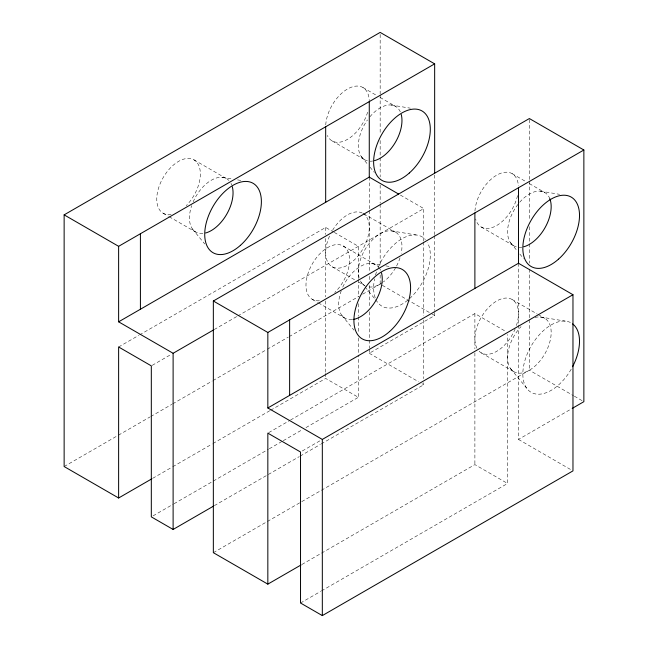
<?xml version="1.0" encoding="UTF-8"?>
<svg xmlns="http://www.w3.org/2000/svg" width="648" height="648" viewBox="0 0 648 648"><rect width="100%" height="100%" fill="white"/><g stroke="black" fill="none" stroke-linecap="round" stroke-linejoin="round"><path stroke-width="0.49" stroke-dasharray="3.24 2.43" d="M118.624 346.988L138.713 335.389M139.587 334.886L325.677 227.448L333.42 231.919M152.191 365.359L171.412 354.262M214.221 329.549L236.933 316.435M237.808 315.932L423.76 208.575L423.76 240.967M64.136 466.536L117.531 435.707M118.414 435.197L149.923 417.004M150.806 416.502L171.809 404.368M172.692 403.866L212.082 381.121M212.957 380.611L266.36 349.782M267.235 349.28L288.247 337.146M289.121 336.644L359.162 296.209M362.661 294.184L380.165 284.075L431.195 313.535M152.693 478.321L171.914 467.224M172.789 466.722L212.107 444.026M212.973 443.524L269.762 410.735M270.637 410.233L325.677 378.448L358.376 397.329L358.376 355.047M369.271 349.231L369.271 353.281L434.654 315.536L434.654 311.494M268.701 432.629L289.672 420.528M290.547 420.025L474.887 313.591L505.861 331.476M153.066 515.865L173.154 504.257M174.029 503.755L268.385 449.283M269.26 448.781L282.366 441.207M283.241 440.705L302.462 429.608M305.953 427.591L358.376 397.329M302.276 451L320.622 440.413M214.302 505.675L299.311 456.597M300.186 456.087L320.347 444.447M321.222 443.945L423.76 384.742L423.76 382.717M213.346 552.679L529.375 370.219L573.488 395.685M301.903 564.473L474.887 464.6L507.587 483.473L507.587 334.481M518.481 325.021L518.481 439.433L571.666 408.726M300.526 603.013L320.622 591.413M321.489 590.911L507.587 483.473M391.068 104.984L410.346 108.184M540.278 191.128L559.556 194.327M222.151 177.333L231.79 178.937M237.573 179.893L242.393 180.695M391.068 230.818L416.129 234.973M371.361 263.485L381.964 265.243M385.819 265.882L389.675 266.522M540.278 316.961L565.34 321.125M362.888 87.496L376.65 95.45M380.093 97.435L395.58 106.377M512.098 173.648L525.86 181.594M529.303 183.578L544.79 192.521M332.068 140.891L364.759 159.764M481.27 227.035L513.969 245.908M400.407 195.089L423.76 208.575M363.747 213.832L395.58 232.211M512.098 299.481L537.046 313.891M537.905 314.385L544.79 318.354M334.287 232.413L358.376 246.321L358.376 278.535M193.971 159.853L226.662 178.735M343.181 245.997L375.872 264.878M432.062 314.037L434.654 315.536M574.355 396.187L583.864 401.679M332.068 266.725L355.29 280.139M358.733 282.123L364.759 285.598A30.82 17.796 -60 0 1 360.418 280.949M481.27 352.868L513.969 371.75M163.15 213.241L168.31 216.221M169.168 216.724L195.842 232.122M312.36 299.392L317.52 302.373M318.379 302.867L345.052 318.265M369.271 353.281L418.568 381.745M422.026 383.746L423.76 384.742M518.481 439.433L571.236 469.889M510.503 242.692L517.331 251.003M519.809 254.024L523.535 258.552M361.292 156.549L367.497 164.098M369.984 167.119L374.325 172.4M510.503 368.534L526.638 388.16M361.292 282.39L364.395 286.165M365.018 286.918L374.941 298.995M375.565 299.749L377.428 302.017A40.071 23.134 -60 0 0 415.206 292.766A40.071 23.134 -60 0 0 427.486 242.546M341.585 315.05L353.994 330.148M192.375 228.906L204.784 244.004M529.375 119.556L529.375 180.201M529.375 181.213L529.375 220.628M529.375 226.695L529.375 242.87M529.375 243.875L529.375 263.08M529.375 269.147L529.375 318.67M529.375 319.683L529.375 370.219M518.481 263.258L518.481 324.008M474.887 313.591L474.887 348.827M474.887 352.852L474.887 464.6M434.654 175.041L434.654 234.673M434.654 235.686L434.654 310.481M423.76 241.979L423.76 315.892M423.76 319.942L423.76 378.667M380.165 34.425L380.165 94.057M380.165 95.07L380.165 134.484M380.165 140.551L380.165 156.719M380.165 157.731L380.165 176.936M380.165 185.02L380.165 203.213M380.165 204.225L380.165 265.882M380.165 274.979L380.165 284.075M369.271 177.115L369.271 209.515M369.271 210.527L369.271 272.29M369.271 276.34L369.271 281.402M369.271 285.452L369.271 307.719M369.271 311.769L369.271 339.106M369.271 340.119L369.271 348.219M358.376 279.547L358.376 296.654M358.376 303.701L358.376 315.787M358.376 316.791L358.376 332.902M358.376 337.932L358.376 354.043M325.677 227.448L325.677 234.495M325.677 238.521L325.677 296.906M325.677 300.939L325.677 372.414M325.677 373.418L325.677 378.448M362.888 213.338A30.82 17.796 -60 0 1 363.544 247.755A30.82 17.796 -60 0 1 333.469 267.397A30.82 17.796 -60 0 1 330.18 234.698M332.57 230.275A30.82 17.796 -60 0 1 362.062 212.909M325.742 124.87A30.82 17.796 -60 0 1 347.887 88.792A30.82 17.796 -60 0 1 369.255 100.683M367.61 112.201A30.82 17.796 -60 0 1 347.474 139.361A30.82 17.796 -60 0 1 327.337 135.448M171.113 214.504A30.82 17.796 -60 0 1 161.028 181.715A30.82 17.796 -60 0 1 195.947 161.336A30.82 17.796 -60 0 1 186.235 205.675M378.124 267.575A40.071 23.134 -60 0 1 425.38 239.549M375.216 297.732A40.071 23.134 -60 0 1 374.593 278.826M375.508 275.044A40.071 23.134 -60 0 1 377.428 269.301M359.114 277.579A30.82 17.796 -60 0 1 380.165 233.742A30.82 17.796 -60 0 1 401.225 253.263M400.019 257.839A30.82 17.796 -60 0 1 396.552 266.045M395.58 267.802A30.82 17.796 -60 0 1 383.422 281.912M382.604 282.512A30.82 17.796 -60 0 1 365.577 286.027M369.887 116.81A30.82 17.796 -60 0 1 400.302 111.812M372.721 161.02A30.82 17.796 -60 0 1 370.097 161.206M367.359 160.826A30.82 17.796 -60 0 1 367.473 119.937M193.128 201.917A30.82 17.796 -60 0 1 228.89 180.452M231.004 183.376A30.82 17.796 -60 0 1 231.733 184.996M202.913 233.491A30.82 17.796 -60 0 1 191.711 205.57M474.952 211.013A30.82 17.796 -60 0 1 496.684 175.171A30.82 17.796 -60 0 1 518.416 185.919M517.541 195.599A30.82 17.796 -60 0 1 496.328 225.707A30.82 17.796 -60 0 1 475.632 219.008M571.212 369.206A40.071 23.134 -60 0 1 531.141 392.34A40.071 23.134 -60 0 1 531.141 346.064A40.071 23.134 -60 0 1 571.212 322.931M519.736 202.217A30.82 17.796 -60 0 1 549.86 198.79M521.932 247.172A30.82 17.796 -60 0 1 507.7 234.333A30.82 17.796 -60 0 1 517.874 204.484M535.021 317.488A30.82 17.796 -60 0 1 547.763 347.96A30.82 17.796 -60 0 1 512.681 370.867A30.82 17.796 -60 0 1 521.041 326.616M476.936 348.219A30.82 17.796 -60 0 1 496.927 300.875A30.82 17.796 -60 0 1 516.229 326.033M515.201 328.771A30.82 17.796 -60 0 1 478.402 350.43M319.432 300.761A30.82 17.796 -60 0 1 310.773 266.749A30.82 17.796 -60 0 1 345.627 247.957A30.82 17.796 -60 0 1 334.773 292.491M342.743 287.145A30.82 17.796 -60 0 1 378.748 267.316M379.339 268.086A30.82 17.796 -60 0 1 380.603 270.313M352.123 319.634A30.82 17.796 -60 0 1 341.245 290.798"/><path stroke-width="0.97" d="M151.818 478.832L118.624 497.996L64.136 466.536L64.136 214.861L380.165 32.4L434.654 63.86L434.654 173.016M64.136 214.861L118.624 246.321L434.654 63.86M118.624 246.321L118.624 321.821L369.271 177.115L398.674 194.092M301.028 564.975L267.835 584.14L213.346 552.679L213.346 301.004L529.375 118.544L583.864 150.004L583.864 401.679L572.532 408.224M118.624 321.821L173.113 353.281L213.427 330.01M213.346 301.004L267.835 332.464L583.864 150.004M267.835 332.464L267.835 407.965L518.481 263.258L572.97 294.719L572.97 470.885L322.323 615.6L300.526 603.013L300.526 452.012L267.835 433.139L267.835 584.14M267.835 407.965L322.323 439.425L572.97 294.719M118.624 497.996L118.624 346.988L151.316 365.869L151.316 516.869L173.113 529.457L213.427 506.177M518.481 187.758L518.481 263.258M474.887 212.925L474.887 288.425M369.271 101.606L369.271 177.115M325.677 126.773L325.677 202.281M322.323 439.425L322.323 615.6M289.624 319.885L289.624 395.385M173.113 353.281L173.113 529.457M140.413 233.734L140.413 309.242M401.225 114.404A30.82 17.796 -60 0 1 374.528 160.639M232.308 186.754A30.82 17.796 -60 0 1 205.61 232.988M549.86 198.79A30.82 17.796 -60 0 1 545.446 226.946A30.82 17.796 -60 0 1 523.738 246.783M572.646 323.895A40.071 23.134 -60 0 1 572.581 366.711M381.518 272.905A30.82 17.796 -60 0 1 375.192 301.62A30.82 17.796 -60 0 1 353.014 319.521M409.301 173.024A40.071 23.134 -60 0 0 422.002 110.954A40.071 23.134 -60 0 0 374.593 152.985A40.071 23.134 -60 0 0 409.301 173.024M240.384 245.373A40.071 23.134 -60 0 0 253.085 183.303A40.071 23.134 -60 0 0 205.683 225.342A40.071 23.134 -60 0 0 240.384 245.373M558.511 259.168A40.071 23.134 -60 0 0 571.212 197.097A40.071 23.134 -60 0 0 523.803 239.128A40.071 23.134 -60 0 0 558.511 259.168M389.594 331.525A40.071 23.134 -60 0 0 402.295 269.455A40.071 23.134 -60 0 0 354.885 311.486A40.071 23.134 -60 0 0 389.594 331.525"/></g></svg>
